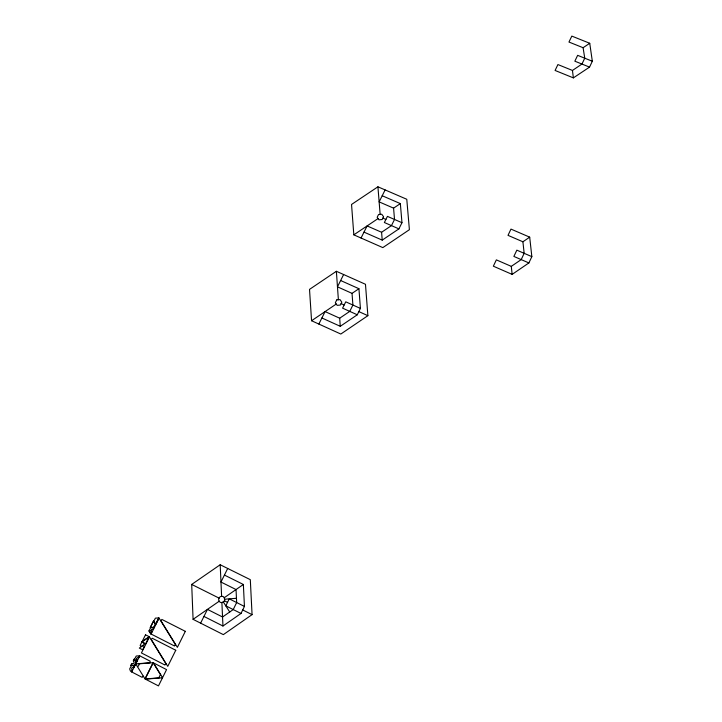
<?xml version="1.0" encoding="UTF-8"?>
<svg xmlns="http://www.w3.org/2000/svg" width="722" height="722" viewBox="0 0 722 722"><rect width="100%" height="100%" fill="white"/><g stroke="black" fill="none" stroke-linecap="round" stroke-linejoin="round"><path stroke-width="1.08" d="M522.909 241.78L524.163 253.323L521.203 259.604L511.293 266.364L496.357 259.866L493.352 266.192L512.142 274.387L528.892 262.934L531.843 256.644L529.695 237.15L510.977 229.1L508.008 235.354L522.909 241.78L529.695 237.15M583.096 47.715L584.748 58.193L581.95 64.059L572.456 70.449L557.916 64.556L555.083 70.458L573.367 77.877L589.54 67.119L592.329 61.244L589.739 43.275L571.824 36.1L568.963 42.047L583.096 47.715L589.739 43.275M227.701 568.467L220.968 582.049L236.04 589.549L236.663 602.554L233.224 609.567L222.547 616.985L207.44 609.386L203.947 616.435L222.954 626.019L241.004 613.465L244.442 606.435L243.359 584.477L224.425 575.073M364.005 232.123L382.218 240.128L398.914 228.874L401.964 222.701L400.349 203.604L382.209 195.743M321.895 317.978L340.27 326.308L357.273 314.783L360.413 308.42L358.933 288.71L340.631 280.515M200.617 623.149L203.947 616.435M361.054 238.025L367.11 225.923L381.586 232.267L391.459 225.625L394.519 219.461L393.58 208.144L400.349 203.604M385.124 189.922L379.14 201.88L393.58 208.144M318.853 324.052L325.09 311.588L339.692 318.203L349.755 311.39L352.896 305.045L352.038 293.367L358.933 288.71M343.627 274.531L337.472 286.833L352.038 293.367M131.927 663.735L131.025 665.522L134.445 665.26L136.061 662.029L134.202 659.087L133.308 660.874L134.166 662.182C134.048 664.772 130.926 662.597 130.962 665.531L134.77 665.431L133.814 667.227L134.77 665.431M133.371 660.865L134.265 659.078M150.302 627.535L153.452 621.173L155.302 624.079L153.642 627.265L150.248 627.535L153.506 621.173M133.877 667.218L132.288 667.345L131.566 668.789C133.687 671.225 130.61 673.888 129.671 668.933L131.359 665.693M136.332 662.209L137.234 660.422L136.431 659.105L137.288 660.422L136.332 662.209L134.536 659.258L136.214 656.036L139.626 655.766L138.669 657.552L139.626 655.766M150.772 633.817L148.976 630.902L150.636 627.707L154.03 627.436L153.145 629.205L151.575 629.322L150.862 630.748L151.656 632.048L150.772 633.817L151.719 632.048L150.862 630.748M155.636 624.25L153.777 621.335L155.374 618.158L158.831 617.888L155.636 624.25L158.831 617.888M136.431 659.105L137.207 657.67L138.732 657.543M131.53 671.884L132.433 670.097M252.068 614.63L223.342 634.629L193.081 619.341L191.7 584.423L220.192 564.748L250.308 579.667L252.068 614.63L242.718 609.946M193.081 619.341L219.271 601.182A2.419 2.31 -67 0 1 219.136 598.15A2.419 2.31 -67 0 1 221.618 596.426L220.192 564.748M221.618 596.426A2.419 2.31 -67 0 1 224.235 597.735L243.359 584.477M143.182 676.117L142.153 677.344L131.711 671.947L139.797 655.847L150.221 661.208L149.851 662.778L135.754 663.888L144.978 678.87L153.046 662.724L138.949 663.834A2.473 2.319 -67.9 0 1 137.541 666.632M367.877 315.676L340.82 334.042L311.561 320.739L309.521 289.378L336.371 271.291L365.476 284.278L367.877 315.676L358.843 311.597M311.561 320.739L336.244 304.052M353.825 234.84L382.822 247.61L409.401 229.686L406.775 199.272L377.922 186.808L351.542 204.461L353.825 234.84L378.057 218.567M134.536 659.258L136.395 662.2M224.677 599.224L236.455 598.276M219.271 601.182A2.419 2.31 -67.1 0 0 221.889 602.491L224.028 601.471L224.722 600.072L224.235 597.735M162.504 677.787L145.375 679.122L158.47 685.9L166.565 669.61L153.488 662.886L162.549 677.705M148.976 630.902L150.826 633.817M153.145 629.205L153.705 627.265M155.302 624.079L153.452 621.173M592.329 61.244L577.645 55.341L574.847 61.189L589.54 67.119M531.843 256.644L516.844 250.155L513.874 256.427L528.892 262.934M401.964 222.701L387.425 216.365L384.366 222.52L398.914 228.874M382.868 218.116L385.9 219.443M360.413 308.42L345.748 301.823L342.589 308.159L357.273 314.783M341.109 303.61L344.168 304.991M244.442 606.435L229.262 598.854L225.815 605.848L241.004 613.465M191.7 584.423L219.136 598.15M224.371 600.767L227.538 602.356M223.333 601.949L229.713 612.003M572.456 70.449L573.367 77.877M511.293 266.364L512.142 274.387M377.922 186.808L380.142 214.389M381.586 232.267L382.218 240.128M336.371 271.291L338.383 299.747M339.692 318.203L340.27 326.308M221.889 602.491L222.954 626.019M175.762 650.26L167.757 666.352L151.259 639.475L152.288 638.266L175.762 650.26M185.328 631.335L177.377 647.336L160.871 620.658L161.899 619.449L185.328 631.335M336.768 299.901L335.333 302.762L337.147 305.343L340.396 305.045L341.822 302.175L340.008 299.603L336.768 299.901M383.562 216.726L382.173 219.515L378.969 219.813L377.155 217.322L378.545 214.533L381.748 214.235L383.562 216.726M165.311 664.222L164.923 665.007L141.431 652.941L149.472 636.939L165.952 663.78L165.311 664.222M174.932 645.224L174.543 646L151.097 634.033L159.084 618.131L175.572 644.782L174.932 645.224M153.208 662.814L145.149 678.96L159.291 677.85A2.482 2.328 -70.1 0 1 160.69 675.043L153.208 662.814M141.855 642.102L140.167 645.45L141.268 646.506L145.167 643.798L141.855 642.102M145.519 634.809L142.117 641.569L149.183 636.678L145.519 634.809M149.012 637.03L145.609 643.807L141.945 641.93L149.012 637.03M144.319 646.434L142.631 649.782L139.319 648.085L143.218 645.378L144.319 646.434"/></g></svg>
